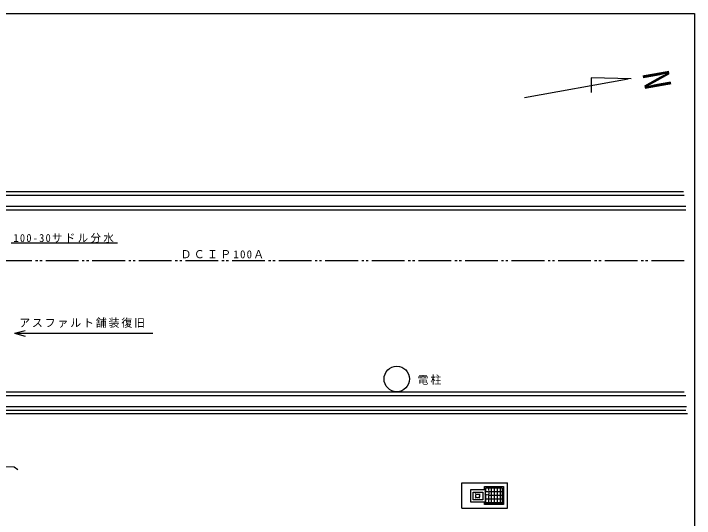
# Model space of a CAD drawing. Units: millimetres, scale not verified. Extents: x -19952 to 20048, y -13934 to 13766.
# Drawn here: x 1345 to 20048, y -98 to 13766 of the extents above; entities that cross this region are included whole.
import ezdxf
from ezdxf.enums import TextEntityAlignment as Align

# ---------------------------------------------------------------- set-up
doc = ezdxf.new("R2010")
doc.units = ezdxf.units.MM
doc.header["$LTSCALE"] = 100
doc.linetypes.add('DOUBLE_CHAIN2', pattern=[12.8, 9, -1, 0.6, -0.6, 0.6, -1])
doc.layers.add('0-1_平面図', color=7, linetype='Continuous')
doc.layers.add('0-2_配管図', color=7, linetype='Continuous')
doc.styles.add('ＭＳ ゴシック', font='')
doc.styles.get('ＭＳ ゴシック').set_extended_font_data('MS Gothic')

msp = doc.modelspace()

# ---------------------------------------------------------------- linework, layer by layer
at = {"layer": '0-1_平面図'}
for p, q in [((-7545.2, 8878.6), (19745.1, 8878.6)), ((-7591.7, 8778.6), (19766.9, 8778.6)), ((-7731.3, 8478.6), (19810.4, 8478.6)), ((-7777.8, 8378.6), (19810.4, 8378.6)), ((-8835, 3378.6), (19766.9, 3378.6)), ((-8793.3, 3278.6), (19810.4, 3278.6)), ((-8668.3, 2978.6), (19832.1, 2978.6)), ((-8626.7, 2878.6), (19810.4, 2878.6)), ((-8585, 2778.6), (19853.9, 2778.6)), ((13659.4, 878.6), (14909.4, 878.6)), ((13659.4, 178.6), (13659.4, 878.6)), ((14281.8, 693.6), (14281.8, 777.1)), ((14909.4, 178.6), (14909.4, 878.6)), ((14057, 553.6), (14028.4, 584.2)), ((14131.4, 550.3), (14160.1, 575.7)), ((14316.8, 628.4), (14288.2, 659.1)), ((14317.4, 657.7), (14317.4, 741.4)), ((14391.2, 625.1), (14419.9, 650.5)), ((14397.4, 669.5), (14397.4, 741.4)), ((14426.7, 641.4), (14766.6, 641.4)), ((14477.4, 314.2), (14477.4, 741.4)), ((14557.4, 314.2), (14557.4, 741.4)), ((14637.4, 314.2), (14637.4, 741.4)), ((14717.4, 314.2), (14717.4, 741.4)), ((14029.4, 460), (14054.8, 482.4)), ((14150.5, 453.6), (14126.9, 478.8)), ((14289.3, 534.9), (14314.6, 557.3)), ((14317.4, 314.2), (14317.4, 524)), ((14317.4, 441.4), (14766.6, 441.4)), ((14410.3, 528.4), (14386.7, 553.7)), ((14397.4, 314.2), (14397.4, 517.7)), ((14423.1, 541.4), (14766.6, 541.4)), ((14317.4, 341.4), (14766.6, 341.4)), ((13659.4, 178.6), (14909.4, 178.6))]:
    msp.add_line(p, q, dxfattribs=at)
for points in [[(-63.2, 1309.8), (49.9, 1294.6), (140.6, 1353.9), (1362.3, 1321.3), (1457, 1244.2)], [(14281.8, 777.1), (14802.6, 777.1), (14802.6, 280.8), (14281.8, 280.8), (14281.8, 344.7)], [(14317.4, 741.4), (14766.6, 741.4), (14766.6, 314.2), (14317.4, 314.2)]]:
    msp.add_lwpolyline(points, dxfattribs=at)
for points in [[(13903.4, 693.6), (14296.5, 693.6), (14296.5, 344.7), (13903.4, 344.7)], [(13967.3, 624.8), (14232.6, 624.8), (14232.6, 408.6), (13967.3, 408.6)]]:
    msp.add_lwpolyline(points, close=True, dxfattribs=at)
for centre, radius in [((11871.2, 3730.6), 350), ((14092.7, 516.9), 51.2), ((14352.5, 591.7), 51.2)]:
    msp.add_circle(centre, radius, dxfattribs=at)
at = {"layer": '0-2_配管図'}
for p, q in [((-19952.5, 13766.5), (20047.5, 13766.5)), ((20047.5, 13766.5), (20047.5, -13933.5)), ((15383.4, 11459.3), (18224.1, 11975.8)), ((1276.6, 7468.5), (4203.5, 7468.5)), ((1369.4, 4987), (1659.2, 5064.6)), ((1369.4, 4987), (1659.2, 4909.3)), ((1369.4, 4987), (5170.5, 4987))]:
    msp.add_line(p, q, dxfattribs=at)
at = {"layer": '0-2_配管図', "color": 1, "linetype": 'DOUBLE_CHAIN2'}
msp.add_line((19766.9, 6978.6), (-1652.3, 6978.6), dxfattribs=at)
at = {"layer": '0-2_配管図'}
msp.add_lwpolyline([(18310.2, 11975.8), (17213.3, 12004.9), (17213.3, 11602.3)], dxfattribs=at)

# ---------------------------------------------------------------- texts
at = {"layer": '0-2_配管図', "color": 6, "style": 'ＭＳ ゴシック'}
msp.add_text('N', height=733.1, rotation=100, dxfattribs=at).set_placement((19639.4, 11803.6), align=Align.BOTTOM_LEFT)
at = {"layer": '0-2_配管図', "char_height": 219.9, "attachment_point": 7, "style": 'ＭＳ ゴシック'}
for s, insert in [('\\T1.24;\\W0.95;100-30サドル分水', (1341.7, 7467.5)), ('\\T1.21;ＤＣＩＰ100Ａ', (5932, 7042.3)), ('\\T1.17;アスファルト舗装復旧', (1497.5, 5136.4)), ('\\T1.17;電柱', (12444.2, 3573.5))]:
    msp.add_mtext(s, dxfattribs=dict(at, insert=insert))

doc.saveas('drawing.dxf')
